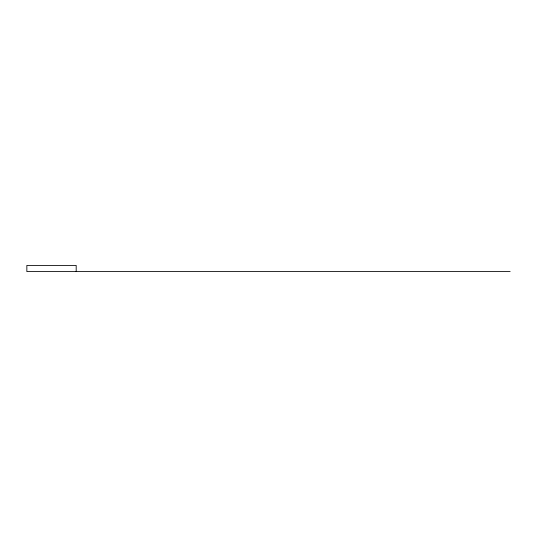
<?xml version="1.0" encoding="UTF-8"?>
<svg xmlns="http://www.w3.org/2000/svg" width="537" height="537" viewBox="0 0 537 537"><rect width="100%" height="100%" fill="white"/><g stroke="black" fill="none" stroke-linecap="round" stroke-linejoin="round"><path stroke-width="0.81" d="M510.15 271.581L26.85 271.581L26.85 265.419L76.187 265.419L76.187 271.581"/></g></svg>
